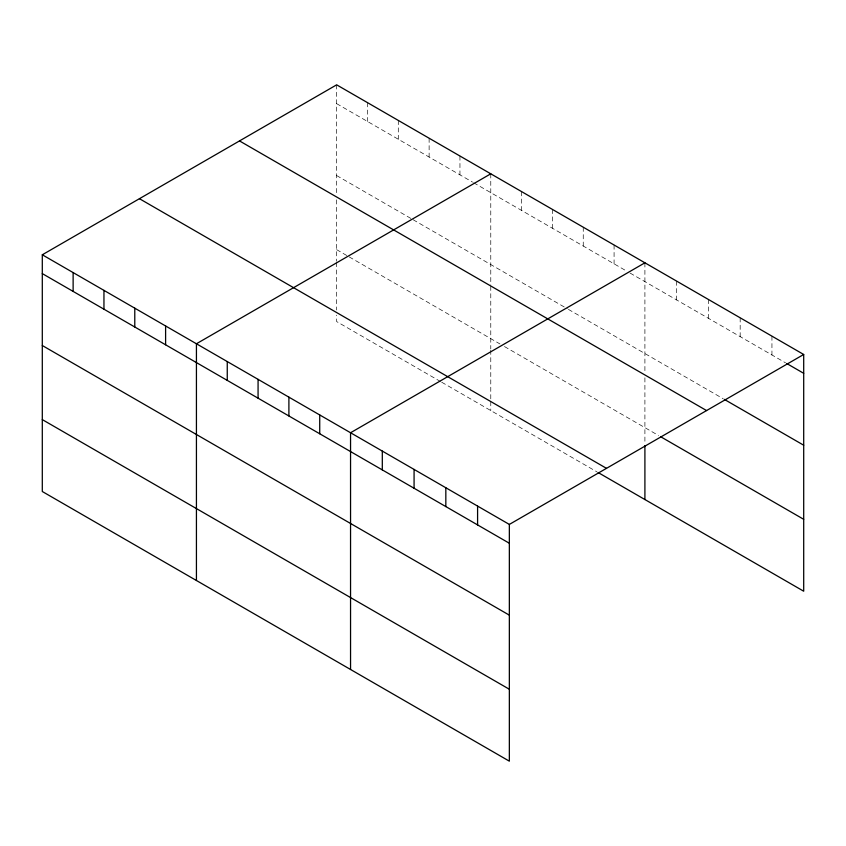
<?xml version="1.0" encoding="UTF-8"?>
<svg xmlns="http://www.w3.org/2000/svg" width="846" height="846" viewBox="0 0 846 846"><rect width="100%" height="100%" fill="white"/><g stroke="black" fill="none" stroke-linecap="round" stroke-linejoin="round"><path stroke-width="0.63" stroke-dasharray="4.23 3.17" d="M336.655 103.656L472.512 182.102M473.654 182.757L625.49 270.424M630.058 273.057L785.553 362.828M336.655 175.566L412.002 219.072M413.144 219.738L567.264 308.716M568.406 309.382L723.171 398.72M336.655 249.665L348.066 256.253M349.208 256.909L499.912 343.92M504.48 346.553L658.516 435.489M440.544 381.557L336.655 321.575L336.655 315.156M441.686 382.212L596.948 471.857M771.943 336.148L771.943 354.971M740.176 317.81L740.176 336.634M708.419 299.473L708.419 318.297M676.663 281.147L676.663 299.96M644.906 262.81L644.906 372.705M644.906 377.813L644.906 444.319M614.08 245.012L614.08 263.836M583.254 227.214L583.254 246.038M552.427 209.417L552.427 228.24M521.601 191.619L521.601 210.443M490.775 173.821L490.775 284.996M490.775 286.276L490.775 348.922M490.775 350.202L490.775 400.285M490.775 401.564L490.775 410.553M459.949 156.024L459.949 174.847M429.123 138.226L429.123 157.049M398.297 120.428L398.297 139.252M367.471 102.63L367.471 121.454M336.655 84.833L336.655 194.728M336.655 199.846L336.655 261.213M336.655 262.503L336.655 310.017"/><path stroke-width="1.27" d="M42.3 254.783L509.345 524.425L509.345 761.167L42.3 491.515L42.3 254.783L336.655 84.833L803.7 354.485L803.7 591.217L598.09 472.512M490.775 173.821L196.431 343.762L196.431 580.493M644.906 262.81L350.551 432.75L350.551 669.482M509.345 524.425L803.7 354.485M786.685 363.484L803.7 373.308M724.303 399.375L803.7 445.218M239.513 140.922L706.569 410.564M660.779 436.8L803.7 519.307M139.431 198.694L606.487 468.346M42.3 273.607L509.345 543.248M42.3 345.517L509.345 615.158M42.3 419.605L509.345 689.247M644.906 445.609L644.906 499.542M477.588 506.088L477.588 524.911M445.831 487.751L445.831 506.574M414.075 469.424L414.075 488.248M382.307 451.087L382.307 469.911M319.725 414.952L319.725 433.776M288.898 397.155L288.898 415.978M258.072 379.357L258.072 398.18M227.257 361.559L227.257 380.383M165.605 325.964L165.605 344.787M134.778 308.166L134.778 326.99M103.952 290.368L103.952 309.192M73.126 272.581L73.126 291.394"/></g></svg>
